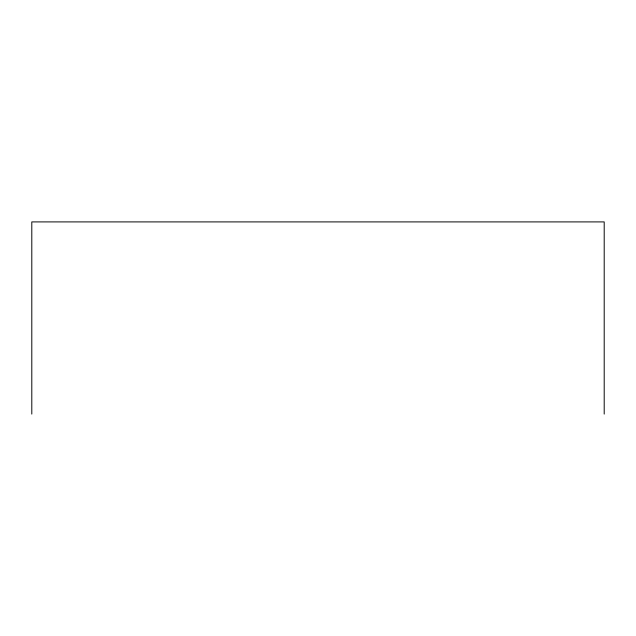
<?xml version="1.0" encoding="UTF-8"?>
<svg xmlns="http://www.w3.org/2000/svg" width="636" height="636" viewBox="0 0 636 636"><rect width="100%" height="100%" fill="white"/><g stroke="black" fill="none" stroke-linecap="round" stroke-linejoin="round"><path stroke-width="0.95" d="M604.2 414.092L604.2 221.908L31.8 221.908L31.8 414.092"/></g></svg>
